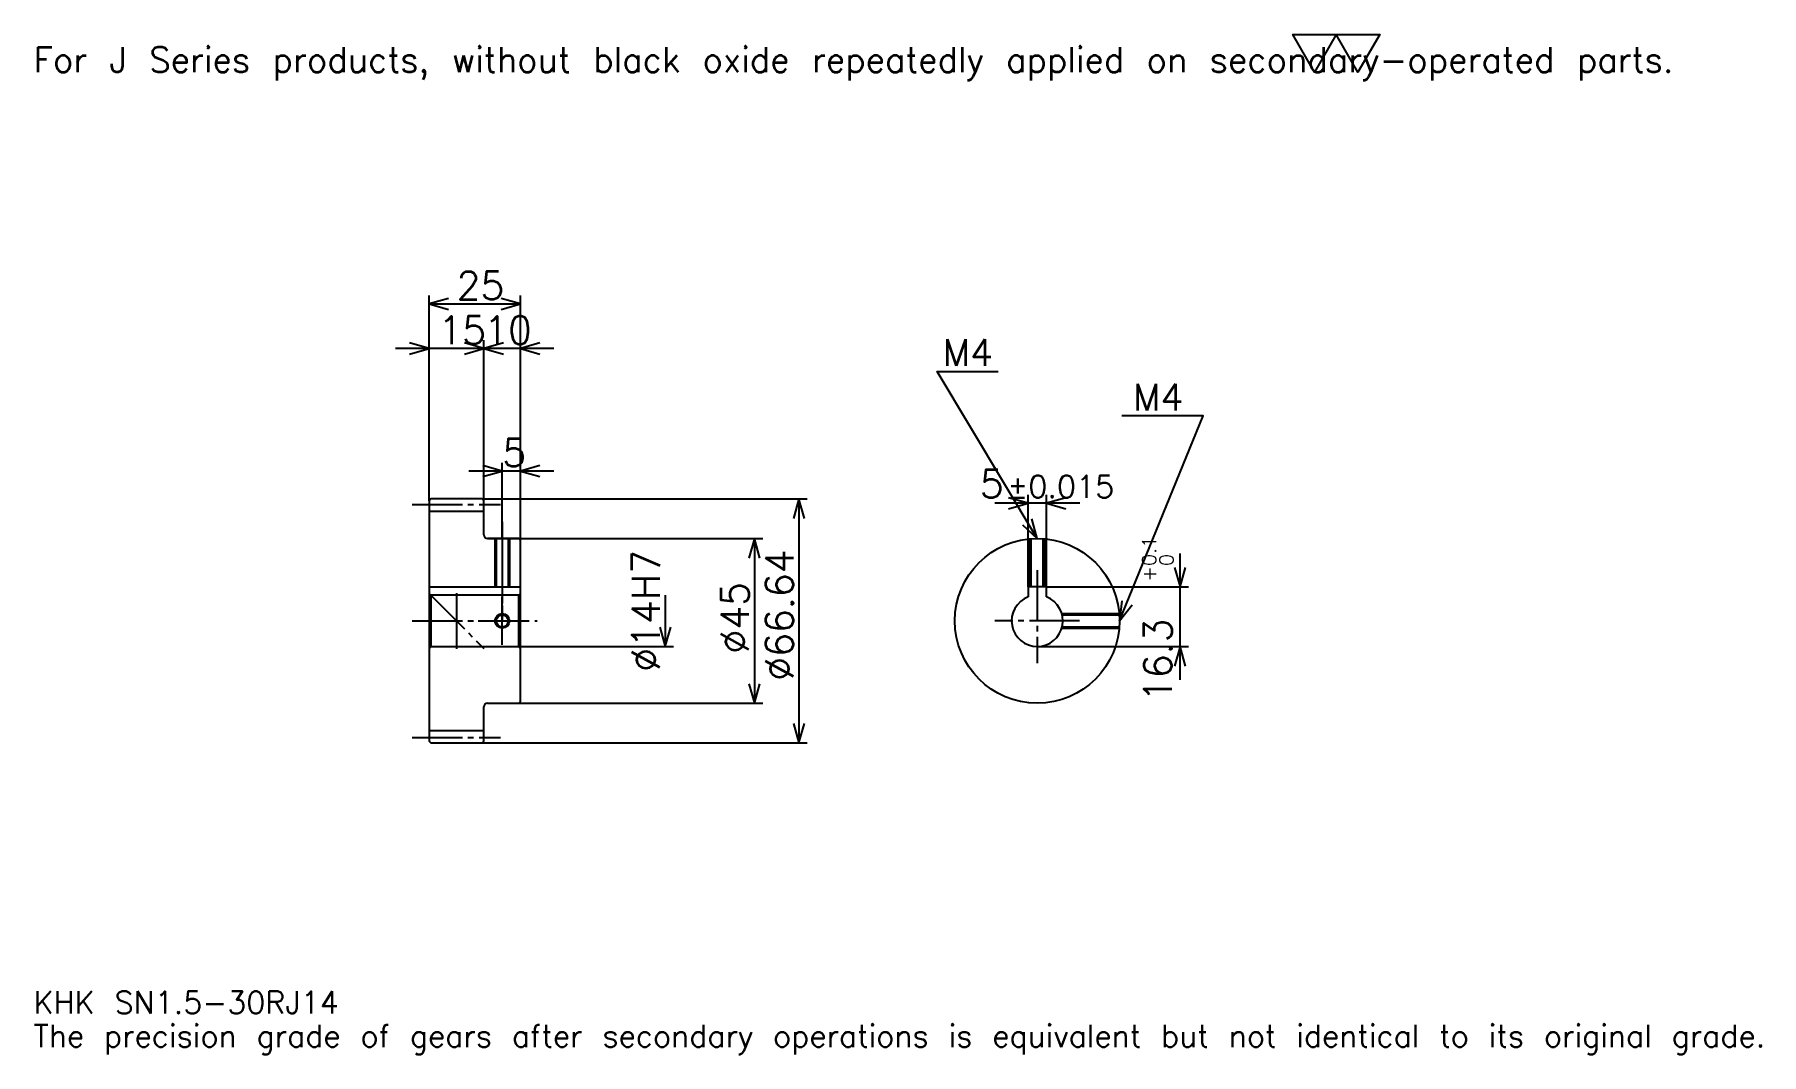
# Model space of a CAD drawing. Extents: x 15 to 487, y 6 to 284.
import ezdxf

# ---------------------------------------------------------------- set-up
doc = ezdxf.new("R2010")
doc.units = 0
doc.linetypes.add('DASHDOT', pattern=[18.260869, 13.695652, -1.521739, 1.521739, -1.521739])
doc.layers.get('0').update_dxf_attribs({"linetype": 'CONTINUOUS'})
doc.layers.add('DASHDOT', color=6, linetype='DASHDOT')
doc.styles.add('KANJI', font='TXT', dxfattribs={"bigfont": 'BIGFONT'})

msp = doc.modelspace()

# ---------------------------------------------------------------- linework, layer by layer
at = {"color": 5}
for p, q in [((123.260864, 157.341553), (123.260864, 212.885025)), ((148.260864, 157.341553), (148.260864, 212.885025)), ((123.260864, 210.602417), (148.260864, 210.602417)), ((147.391296, 198.428497), (114.130432, 198.428497)), ((157.391296, 198.428497), (129.130432, 198.428497)), ((138.260864, 157.341553), (138.260864, 200.711121)), ((143.260864, 157.341553), (143.260864, 167.232849)), ((157.391296, 164.950241), (134.130432, 164.950241)), ((123.260864, 156.841553), (123.260864, 157.341553)), ((137.760864, 157.341553), (148.260864, 157.341553)), ((138.260864, 156.841553), (138.260864, 157.341553)), ((143.260864, 146.521744), (143.260864, 157.341553)), ((143.260864, 146.521744), (143.260864, 157.341553)), ((148.260864, 157.341553), (226.630432, 157.341553)), ((148.260864, 146.021744), (148.260864, 157.341553)), ((224.347824, 157.341553), (224.347824, 90.701935)), ((301.086945, 156.147827), (277.82608, 156.147827)), ((286.956512, 133.321747), (286.956512, 158.430435)), ((291.956512, 133.321747), (291.956512, 158.430435)), ((139.260864, 146.521744), (148.260864, 146.521744)), ((148.260864, 146.521744), (214.456512, 146.521744)), ((212.173904, 146.521744), (212.173904, 101.521744)), ((328.478271, 107.891312), (328.478271, 142.452179)), ((291.956512, 133.321747), (330.760864, 133.321747)), ((187.82608, 131.021744), (187.82608, 117.021744)), ((148.260864, 117.021744), (190.108688, 117.021744)), ((289.456512, 117.021744), (330.760864, 117.021744)), ((139.260864, 101.521744), (148.260864, 101.521744)), ((148.260864, 101.521744), (214.456512, 101.521744)), ((137.760864, 90.701935), (148.260864, 90.701935)), ((148.260864, 90.701935), (226.630432, 90.701935))]:
    msp.add_line(p, q, dxfattribs=at)
at = {"color": 4}
for p, q in [((123.260864, 153.966553), (138.260864, 153.966553)), ((123.260864, 133.321747), (148.260864, 133.321747)), ((123.760864, 131.021744), (123.760864, 117.021744)), ((147.760864, 131.021744), (148.260864, 131.521744)), ((147.760864, 117.021744), (148.260864, 116.521744)), ((123.260864, 94.076935), (138.260864, 94.076935))]:
    msp.add_line(p, q, dxfattribs=at)
at = {"color": 7}
msp.add_line((130.760864, 131.630432), (130.760864, 116.413048), dxfattribs=at)
msp.add_lwpolyline([(365.217377, 273.913055), (359.282593, 284.200012), (383.021729, 284.200012), (377.086945, 273.913055), (371.152161, 284.200012), (365.217377, 273.913055)], dxfattribs=at)
at = {"color": 5}
for points in [[(128.586945, 212.124146), (123.260864, 210.602417), (128.586945, 209.080688)], [(142.934784, 209.080688), (148.260864, 210.602417), (142.934784, 212.124146)], [(117.934776, 196.906769), (123.260864, 198.428497), (117.934776, 199.950241)], [(132.934784, 196.906769), (138.260864, 198.428497), (132.934784, 199.950241)], [(143.586945, 199.950241), (138.260864, 198.428497), (143.586945, 196.906769)], [(153.586945, 199.950241), (148.260864, 198.428497), (153.586945, 196.906769)], [(289.456512, 146.521744), (262.065216, 192.17392), (278.804321, 192.17392)], [(311.956512, 124.021744), (334.782593, 180), (312.565247, 180)], [(137.934784, 163.428497), (143.260864, 164.950241), (137.934784, 166.471985)], [(153.586945, 166.471985), (148.260864, 164.950241), (153.586945, 163.428497)], [(225.869568, 152.015457), (224.347824, 157.341553), (222.82608, 152.015457)], [(281.630432, 154.626099), (286.956512, 156.147827), (281.630432, 157.669571)], [(297.282593, 157.669571), (291.956512, 156.147827), (297.282593, 154.626099)], [(285.411377, 150.305893), (289.456512, 146.521744), (288.021149, 151.87175)], [(213.695648, 141.195648), (212.173904, 146.521744), (210.652161, 141.195648)], [(326.956512, 138.647827), (328.478271, 133.321747), (330, 138.647827)], [(312.558472, 129.528152), (311.956512, 124.021744), (315.376648, 128.378983)], [(186.304337, 122.347832), (187.82608, 117.021744), (189.347809, 122.347832)], [(330, 111.695656), (328.478271, 117.021744), (326.956512, 111.695656)], [(210.652161, 106.847832), (212.173904, 101.521744), (213.695648, 106.847832)], [(222.82608, 96.02803), (224.347824, 90.701935), (225.869568, 96.02803)]]:
    msp.add_lwpolyline(points, dxfattribs=at)
at = {"color": 4}
for points in [[(138.260864, 147.521744), (138.260864, 156.841553), (137.760864, 157.341553), (123.760864, 157.341553), (123.260864, 156.841553), (123.260864, 116.521744)], [(139.260864, 101.521744), (147.760864, 101.521744), (148.260864, 102.021744), (148.260864, 146.021744), (147.760864, 146.521744), (139.260864, 146.521744)], [(141.260864, 146.521744), (141.260864, 133.321747)], [(141.640869, 146.521744), (141.640869, 133.321747)], [(144.880859, 146.521744), (144.880859, 133.321747)], [(145.260864, 146.521744), (145.260864, 133.321747)], [(287.456512, 133.321747), (287.456512, 146.432678)], [(287.836517, 133.321747), (287.836517, 146.463348)], [(291.076508, 133.321747), (291.076508, 146.463348)], [(291.456512, 133.321747), (291.456512, 146.432678)], [(291.956512, 130.560089), (291.956512, 133.321747), (286.956512, 133.321747), (286.956512, 130.560089)], [(123.260864, 116.521744), (123.760864, 117.021744), (147.760864, 117.021744), (147.760864, 131.021744), (123.760864, 131.021744), (123.260864, 131.521744)], [(296.164734, 126.021744), (311.867432, 126.021744)], [(296.266479, 125.641747), (311.898132, 125.641747)], [(296.164734, 122.021744), (311.867432, 122.021744)], [(296.266479, 122.401741), (311.898132, 122.401741)], [(123.260864, 116.521744), (123.260864, 91.201935), (123.760864, 90.701935), (137.760864, 90.701935), (138.260864, 91.201935), (138.260864, 100.521744)]]:
    msp.add_lwpolyline(points, dxfattribs=at)
for centre, radius in [((289.456512, 124.021744), 22.5), ((143.260864, 124.021744), 1.62)]:
    msp.add_circle(centre, radius, dxfattribs=at)
at = {"color": 7}
msp.add_circle((143.260864, 124.021744), 2, dxfattribs=at)
at = {"color": 4}
for centre, radius, start, end in [((139.260864, 147.521744), 1, 180, 270), ((289.456512, 124.021744), 7, 110.92483306, 69.07516694), ((139.260864, 100.521744), 1, 90, 180)]:
    msp.add_arc(centre, radius, start, end, dxfattribs=at)
at = {"layer": 'DASHDOT', "color": 7}
for p, q in [((118.695648, 155.841553), (142.82608, 155.841553)), ((143.260864, 146.521744), (143.260864, 124.021744)), ((289.456512, 137.886963), (289.456512, 112.456528)), ((123.260864, 131.521744), (138.260864, 116.521744)), ((118.695648, 124.021744), (152.82608, 124.021744)), ((301.021729, 124.021744), (277.891296, 124.021744)), ((118.695648, 92.201935), (142.82608, 92.201935))]:
    msp.add_line(p, q, dxfattribs=at)
for points in [[(143.260864, 151.08696), (143.260864, 128.756531)], [(143.260864, 117.456528), (143.260864, 130.58696)], [(136.695648, 124.021744), (149.82608, 124.021744)]]:
    msp.add_lwpolyline(points, dxfattribs=at)

# ---------------------------------------------------------------- texts
at = {"color": 7, "style": 'KANJI'}
for s, height, p in [('For J Series products, without black oxide repeatedly applied on secondary-operated parts.', 6.847826, (15.217391, 273.913055)), ('25', 7.608696, (130.815216, 211.819809)), ('15', 7.608696, (125.815208, 199.645905)), ('10', 7.608696, (138.315216, 199.645905)), ('M4', 7.304348, (263.586945, 193.695648)), ('M4', 7.304348, (315.608704, 181.521744)), ('5', 7.608696, (143.28804, 166.167633)), ('5', 7.608696, (273.750671, 157.669571)), ('%%p0.015', 6.086957, (281.282349, 157.669571)), ('KHK SN1.5-30RJ14', 6.086957, (15.217391, 16.73913)), ('The precision grade of gears after secondary operations is equivalent but not identical to its original grade.', 6.086957, (15.217391, 7.608696))]:
    msp.add_text(s, height=height, dxfattribs=at).set_placement(p)
for s, height, p in [('%%c14H7', 7.608696, (186.304337, 110.135872)), ('%%c66.64', 7.608696, (222.82608, 107.663048)), ('0.1', 3.804348, (321.934784, 139.040939)), ('0', 3.804348, (326.652161, 139.040939)), ('+', 3.804348, (321.934784, 134.780075)), ('%%c45', 7.608696, (210.652161, 115.081528)), ('16.3', 7.608696, (326.195648, 101.846626))]:
    msp.add_text(s, height=height, rotation=90, dxfattribs=at).set_placement(p)

doc.saveas('drawing.dxf')
